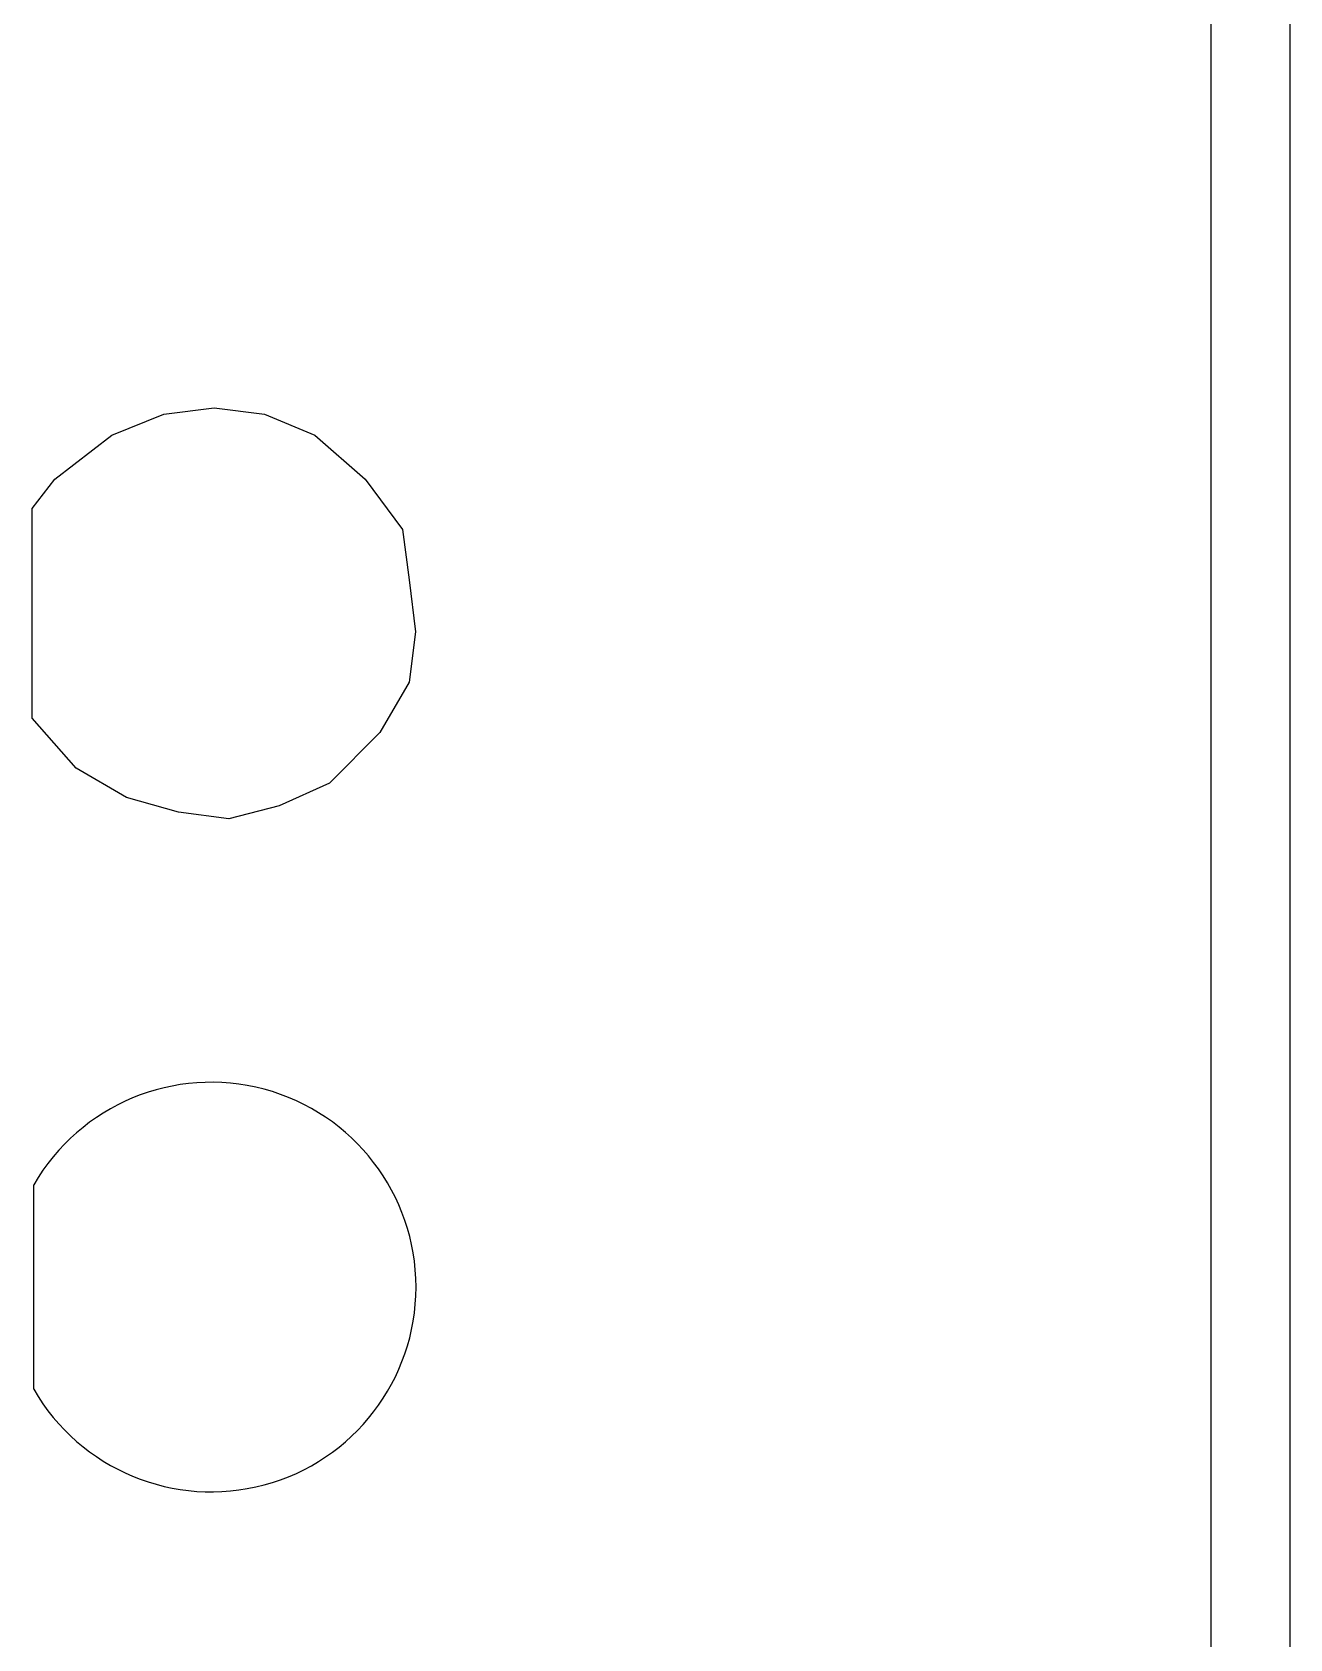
# Model space of a CAD drawing. Extents: x 193.3 to 215.9, y 95.6 to 194.6.
# Drawn here: x 206.67 to 215.89, y 147.57 to 159.34 of the extents above; entities that cross this region are included whole.
import ezdxf

# ---------------------------------------------------------------- set-up
doc = ezdxf.new("R2010")
doc.units = 0
doc.layers.add('1', color=7, linetype='CONTINUOUS')
doc.layers.add('ETIKETT2', color=7, linetype='CONTINUOUS')

msp = doc.modelspace()

# ---------------------------------------------------------------- linework, layer by layer
at = {"layer": '1', "color": 7}
for p, q in [((215.308, 115.544), (215.308, 174.744)), ((215.885, 174.558), (215.885, 115.729)), ((206.685, 149.395), (206.685, 150.892))]:
    msp.add_line(p, q, dxfattribs=at)
msp.add_arc((207.985, 150.144), 1.5, 209.9264, 150.0736, dxfattribs=at)
at = {"layer": 'ETIKETT2', "color": 7}
msp.add_line((206.674, 154.312), (206.674, 155.848), dxfattribs=at)
msp.add_lwpolyline([(206.674, 155.848), (206.84, 156.062), (207.257, 156.383), (207.638, 156.538), (208.006, 156.585), (208.375, 156.538), (208.744, 156.383), (209.113, 156.062), (209.387, 155.693), (209.434, 155.324), (209.482, 154.943), (209.434, 154.574), (209.22, 154.205), (208.851, 153.836), (208.482, 153.67), (208.114, 153.575), (207.745, 153.622), (207.364, 153.729), (206.995, 153.944), (206.674, 154.312)], dxfattribs=at)

doc.saveas('drawing.dxf')
